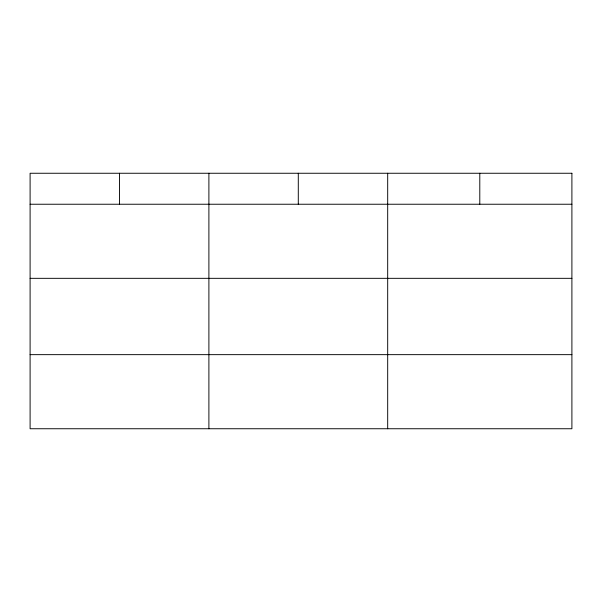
<?xml version="1.0" encoding="UTF-8"?>
<svg xmlns="http://www.w3.org/2000/svg" width="602" height="602" viewBox="0 0 602 602"><rect width="100%" height="100%" fill="white"/><g stroke="black" fill="none" stroke-linecap="round" stroke-linejoin="round"><path stroke-width="0.9" d="M30.1 204.236L571.9 204.236M30.1 278.327L571.9 278.327M30.1 354.653L571.9 354.653M479.794 173.256L479.794 204.236M387.688 173.256L387.688 428.744M298.291 173.256L298.291 204.236M208.894 173.256L208.894 428.744M119.497 173.256L119.497 204.236M571.9 173.256L30.1 173.256L30.1 428.744L571.9 428.744L571.9 173.256"/></g></svg>
